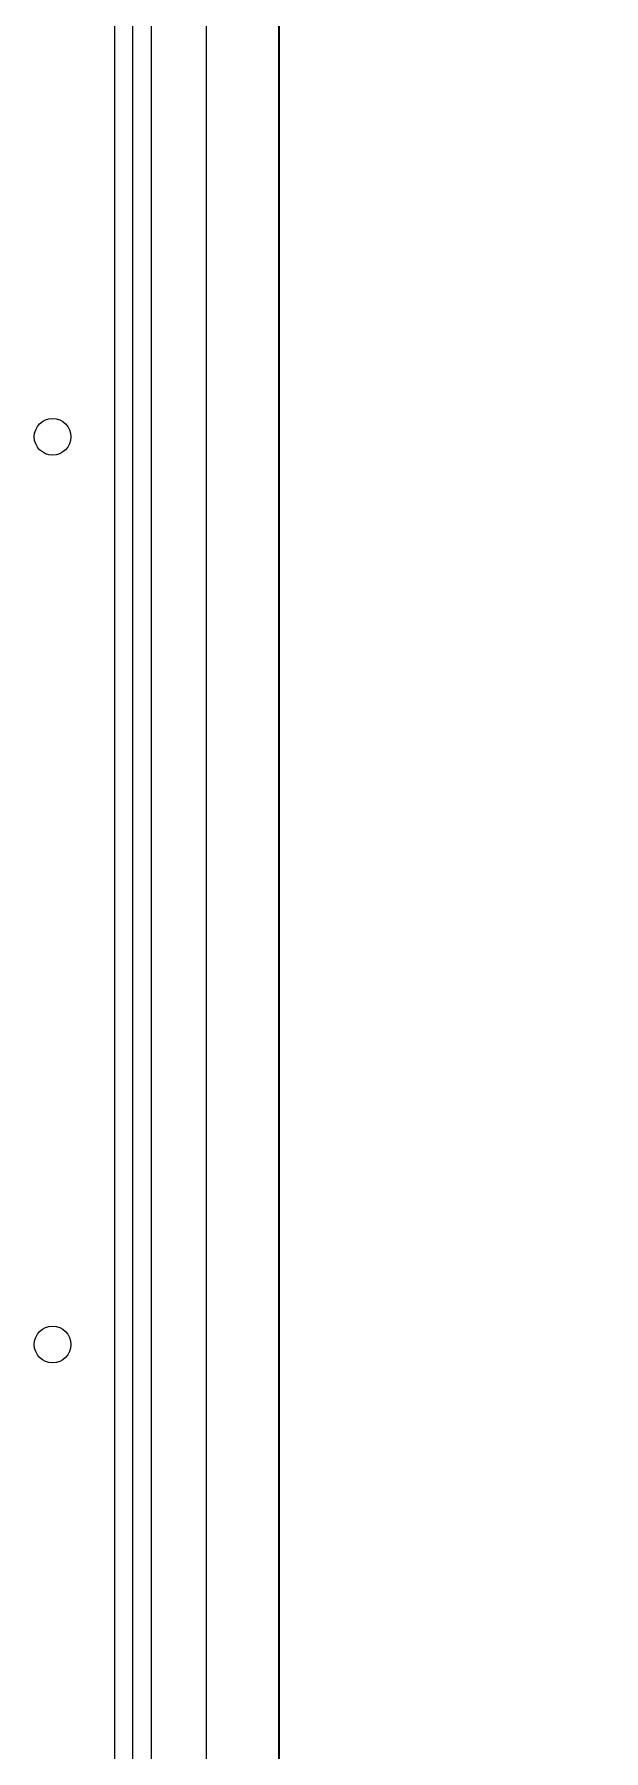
# Model space of a CAD drawing. Extents: x -681219 to -550379, y -242630 to -158199.
# Drawn here: x -573489.8 to -573334.1, y -224735.7 to -224266.7 of the extents above; entities that cross this region are included whole.
import ezdxf

# ---------------------------------------------------------------- set-up
doc = ezdxf.new("R2010")
doc.units = 0
doc.header["$LTSCALE"] = 1000
doc.linetypes.add('C2', pattern=[17, 14, -1, 1, -1])
doc.linetypes.add('P2', pattern=[23, 18, -1, 1, -1, 1, -1])
for name, color, linetype in [('GZDH011003592', 7, 'CONTINUOUS'), ('GZDH011027032', 7, 'CONTINUOUS'), ('GZDH011034441', 7, 'CONTINUOUS'), ('GZDH011034501', 7, 'CONTINUOUS'), ('中心线', 4, 'C2')]:
    doc.layers.add(name, color=color, linetype=linetype)
doc.layers.add('双点划线', color=2, linetype='P2', lineweight=35)

# ---------------------------------------------------------------- blocks, each defined once
blk = doc.blocks.new('端门')
at = {"layer": '双点划线', "ltscale": 0.05}
blk.add_line((0, 0), (0, 1260.09), dxfattribs=at)
blk.add_arc((0, 0), 1260.09, 90, 178.40835, dxfattribs=at)
blk = doc.blocks.new('fushitu')
at = {"layer": 'GZDH011027032', "color": 7, "linetype": 'Continuous'}
for p, q in [((5505, -36.9), (5505, -1264.9)), ((5520, -38.9), (5520, -1262.9))]:
    blk.add_line(p, q, dxfattribs=at)
at = {"layer": 'GZDH011034441', "color": 7, "linetype": 'Continuous'}
blk.add_line((5500, -1300), (5500, 1300), dxfattribs=at)
at = {"layer": 'GZDH011034501', "color": 7, "linetype": 'Continuous'}
blk.add_line((5495, -1273), (5495, 0), dxfattribs=at)
for centre in [(5478, -760), (5478, -1008)]:
    blk.add_circle(centre, 5, dxfattribs=at)

msp = doc.modelspace()

# ---------------------------------------------------------------- block references
at = {"layer": 'GZDH011003592', "xscale": -1}
msp.add_blockref('端门', (-573422.82, -224911.6983), dxfattribs=at)
at = {"layer": '中心线'}
msp.add_blockref('fushitu', (-578962.82, -223616.6983), dxfattribs=at)

doc.saveas('drawing.dxf')
